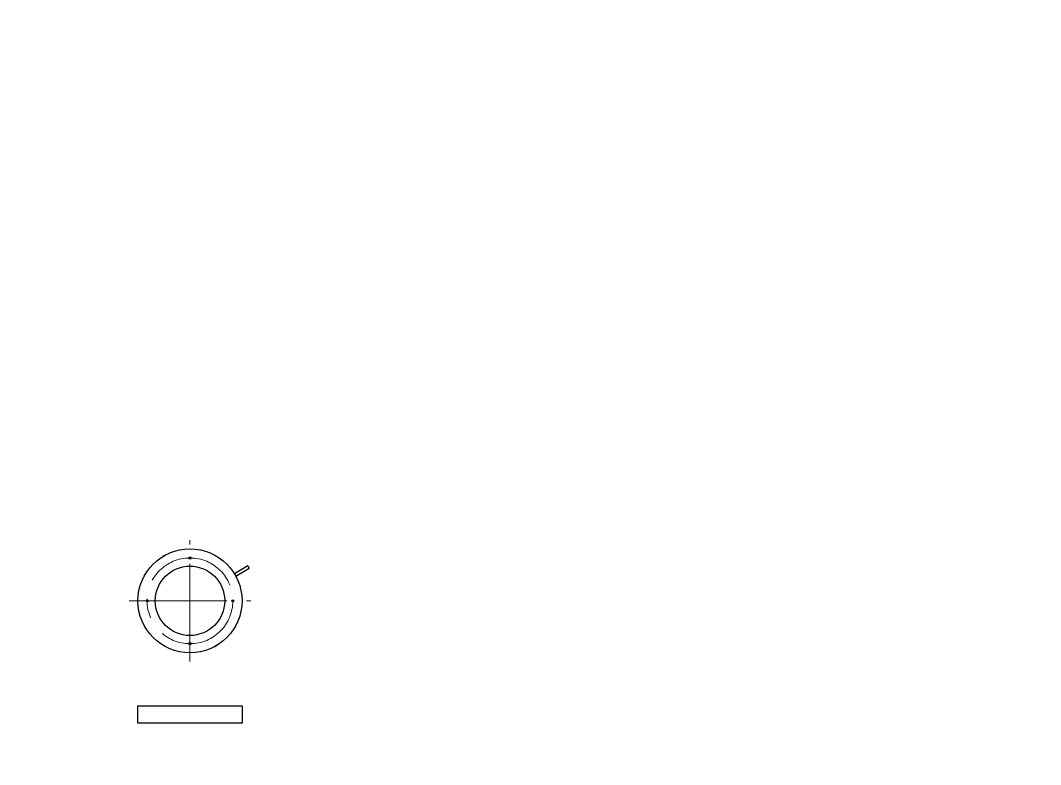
# Paper-space layout 'A3_1_3' of a CAD drawing. Header units: millimetres. Extents: x 0 to 392, y 0 to 286.
# The model-space entities are those that its viewports show. They can reach past a viewport. Long polylines and large blocks are cut down to what shows.
import ezdxf

# ---------------------------------------------------------------- set-up
doc = ezdxf.new("R2010")
doc.units = ezdxf.units.MM
doc.linetypes.add('CENTER', pattern=[2, 1.25, -0.25, 0.25, -0.25])
doc.layers.get('0').update_dxf_attribs({"lineweight": 30})
doc.layers.add('2KD_寸法１', color=7, linetype='Continuous', lineweight=15)
doc.layers.add('PINOFF', color=6, linetype='Continuous', lineweight=9)
doc.layers.get('PINOFF').freeze()

# ---------------------------------------------------------------- blocks, each defined once
blk = doc.blocks.new('A$C6A94428A')
for p, q in [((-31.3, 51.2), (-31.3, 51.2)), ((-28.7, 52.7), (-28.7, 52.7)), ((66.7, 40.3), (51.2, 31.3)), ((52.7, 28.6), (68.3, 37.6)), ((66.7, 40.3), (68.3, 37.6)), ((51.1, 31.5), (51.1, 31.5)), ((-52.7, -28.7), (-52.7, -28.7)), ((-51.2, -31.3), (-51.2, -31.3)), ((28.7, -52.7), (28.7, -52.7)), ((31.3, -51.2), (31.3, -51.2))]:
    blk.add_line(p, q)
at = {"flags": 128}
for points in [[(-28.7, 52.7), (-28.7, 52.7), (-28.9, 52.6), (-29.1, 52.5), (-29.5, 52.3), (-29.9, 52), (-30.3, 51.8), (-30.7, 51.6), (-31, 51.4), (-31.2, 51.3), (-31.3, 51.2)], [(-52.7, -28.7), (-52.7, -28.7), (-52.6, -28.9), (-52.5, -29.1), (-52.3, -29.5), (-52, -29.9), (-51.8, -30.3), (-51.6, -30.7), (-51.4, -31), (-51.3, -31.2), (-51.2, -31.3)], [(28.7, -52.7), (28.7, -52.7), (28.9, -52.6), (29.1, -52.5), (29.5, -52.3), (29.9, -52), (30.3, -51.8), (30.7, -51.6), (31, -51.4), (31.2, -51.3), (31.3, -51.2), (31.3, -51.2)]]:
    blk.add_lwpolyline(points, dxfattribs=at)
for centre, radius in [((0, 0), 60), ((0, 49.4), 1.25), ((0, 0), 40), ((-49.4, 0), 1.25), ((49.4, 0), 1.25), ((0, -49.4), 1.25)]:
    blk.add_circle(centre, radius)

msp = doc.modelspace()

# ---------------------------------------------------------------- linework, layer by layer
msp.add_lwpolyline([(133.977, 66.097), (253.977, 66.097), (253.977, 46.097), (133.977, 46.097)], close=True)
at = {"layer": '2KD_寸法１', "linetype": 'CENTER', "ltscale": 10}
for p, q in [((193.977, 117.314), (193.977, 257.314)), ((123.977, 187.314), (263.977, 187.314))]:
    msp.add_line(p, q, dxfattribs=at)
msp.add_circle((193.977, 187.314), 49.434, dxfattribs=at)

# ---------------------------------------------------------------- block references
msp.add_blockref('A$C6A94428A', (193.977, 187.314))

psp = doc.layouts.new('A3_1_3')

# ---------------------------------------------------------------- viewports
at = {"layer": 'PINOFF', "color": 7, "lineweight": 0}
psp.add_viewport(center=(195.5, 142.5), size=(392, 286), view_center_point=(586.5, 427.5), view_height=857.99999, dxfattribs=at)

doc.saveas('drawing.dxf')
